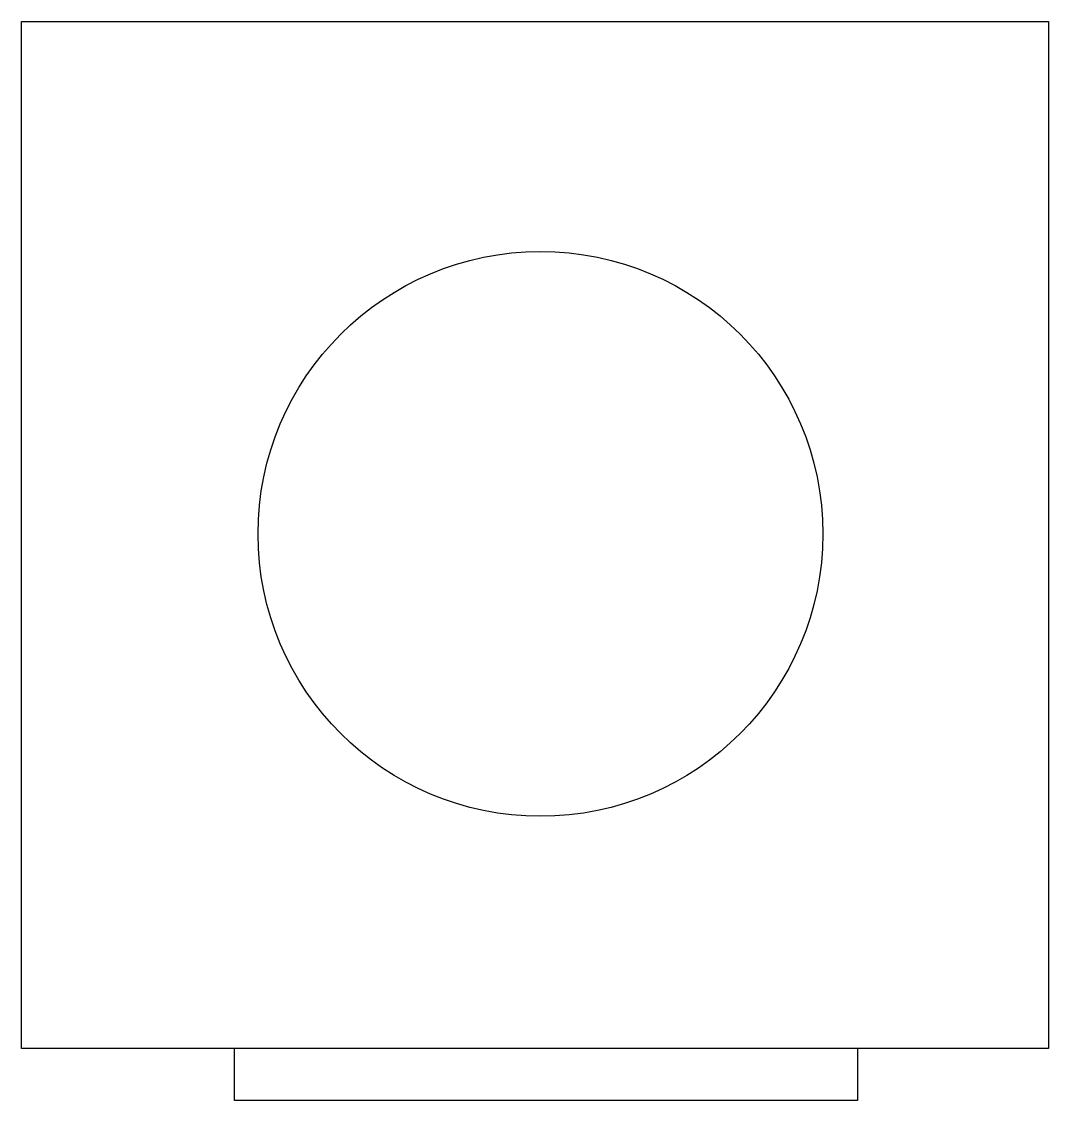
# Model space of a CAD drawing. Extents: x 0 to 60, y -3 to 60.
import ezdxf

# ---------------------------------------------------------------- set-up
doc = ezdxf.new("R2010")
doc.units = 0
doc.header["$LTSCALE"] = 25
doc.header["$MEASUREMENT"] = 0
doc.layers.get('0').update_dxf_attribs({"linetype": 'CONTINUOUS'})

msp = doc.modelspace()

# ---------------------------------------------------------------- linework, layer by layer
at = {"color": 0, "linetype": 'ByBlock'}
for p, q in [((0, 60), (60, 60)), ((0, 0), (0, 60)), ((60, 60), (60, 0)), ((60, 0), (0, 0)), ((12.434, -3.032), (12.434, -0.01)), ((48.84, -0.01), (48.84, -3.032)), ((48.84, -3.032), (12.434, -3.032))]:
    msp.add_line(p, q, dxfattribs=at)
msp.add_circle((30.319, 30.068), 16.5, dxfattribs=at)

doc.saveas('drawing.dxf')
